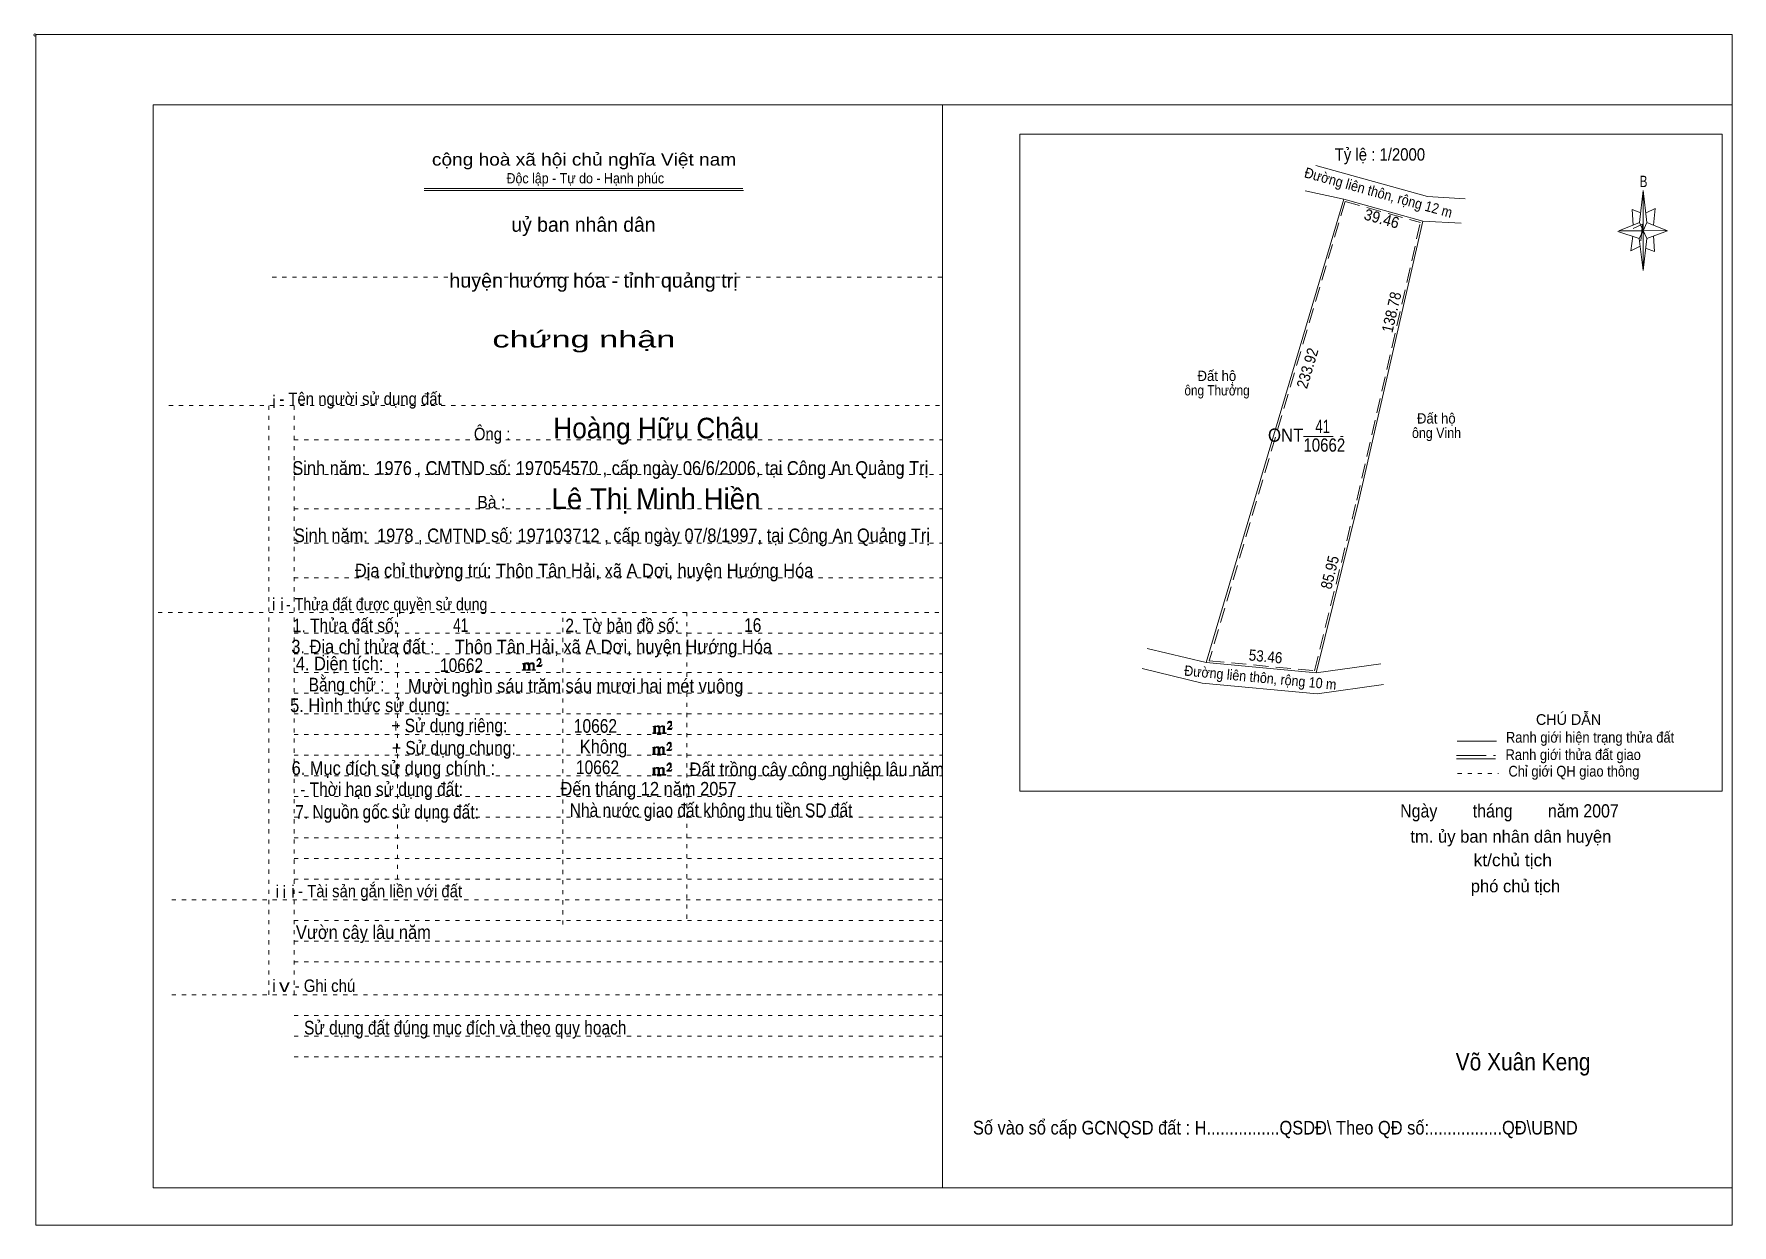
# Model space of a CAD drawing. Header units: centimetres. Extents: x -1.6 to 39.5, y -3.3 to 25.5.
import ezdxf
from ezdxf.enums import TextEntityAlignment as Align

# ---------------------------------------------------------------- set-up
doc = ezdxf.new("R2010")
doc.units = ezdxf.units.CM
doc.header["$LTSCALE"] = 0.12
for name, pattern in [('DOTTED', [1.5, 0.3, -1.2]), ('LONG_DASHED', [7.5, 6, -1.5]), ('MEDIUM_DASHED', [4.5, 3, -1.5])]:
    doc.linetypes.add(name, pattern=pattern)
for name, color, linetype, lineweight in [('1', 7, 'DOTTED', 13), ('10', 7, 'Continuous', 13), ('33', 7, 'LONG_DASHED', 13), ('4', 7, 'Continuous', 13), ('5', 7, 'Continuous', 13), ('50', 7, 'Continuous', 13)]:
    doc.layers.add(name, color=color, linetype=linetype, lineweight=lineweight)
doc.layers.add('30', color=7, linetype='Continuous')
doc.layers.add('6', color=7, linetype='Continuous')

msp = doc.modelspace()

# ---------------------------------------------------------------- hatches: boundary and pattern name
at = {"layer": '50'}
for points in [[(10.27, 10.13), (10.27, 10.12), (10.27, 10.11), (10.25, 10.11), (10.24, 10.11), (10.24, 10.1), (10.33, 10.1), (10.33, 10.11), (10.32, 10.11), (10.31, 10.11), (10.31, 10.12), (10.31, 10.13), (10.31, 10.24), (10.31, 10.25), (10.32, 10.26), (10.34, 10.26), (10.35, 10.26), (10.36, 10.26), (10.37, 10.25), (10.39, 10.22), (10.39, 10.13), (10.37, 10.12), (10.37, 10.11), (10.36, 10.11), (10.35, 10.11), (10.35, 10.1), (10.44, 10.1), (10.44, 10.11), (10.43, 10.11), (10.42, 10.11), (10.42, 10.12), (10.42, 10.13), (10.42, 10.24), (10.44, 10.26), (10.45, 10.26), (10.46, 10.26), (10.49, 10.26), (10.49, 10.25), (10.5, 10.24), (10.5, 10.22), (10.5, 10.13), (10.5, 10.12), (10.49, 10.11), (10.49, 10.11), (10.47, 10.11), (10.47, 10.1), (10.56, 10.1), (10.56, 10.11), (10.55, 10.11), (10.54, 10.11), (10.53, 10.12), (10.53, 10.13), (10.53, 10.2), (10.53, 10.25), (10.53, 10.26), (10.52, 10.27), (10.5, 10.28), (10.47, 10.28), (10.46, 10.28), (10.44, 10.27), (10.41, 10.25), (10.41, 10.26), (10.4, 10.28), (10.39, 10.28), (10.37, 10.28), (10.35, 10.28), (10.34, 10.28), (10.32, 10.26), (10.31, 10.26), (10.31, 10.25), (10.31, 10.25), (10.31, 10.26), (10.31, 10.28), (10.24, 10.26), (10.24, 10.26), (10.25, 10.26), (10.27, 10.25), (10.27, 10.24), (10.27, 10.23)], [(10.69, 10.19), (10.72, 10.24), (10.72, 10.24), (10.71, 10.22), (10.69, 10.22), (10.68, 10.22), (10.63, 10.22), (10.66, 10.26), (10.67, 10.27), (10.69, 10.28), (10.69, 10.3), (10.69, 10.32), (10.69, 10.34), (10.69, 10.35), (10.69, 10.37), (10.68, 10.38), (10.67, 10.38), (10.66, 10.39), (10.65, 10.39), (10.63, 10.38), (10.63, 10.38), (10.62, 10.37), (10.61, 10.35), (10.59, 10.33), (10.61, 10.33), (10.61, 10.35), (10.62, 10.35), (10.63, 10.36), (10.65, 10.36), (10.66, 10.36), (10.67, 10.35), (10.68, 10.35), (10.68, 10.32), (10.68, 10.3), (10.66, 10.28), (10.66, 10.26), (10.65, 10.25), (10.59, 10.2), (10.59, 10.19)], [(13.42, 8.61), (13.42, 8.6), (13.42, 8.59), (13.41, 8.59), (13.4, 8.59), (13.4, 8.57), (13.48, 8.57), (13.48, 8.59), (13.47, 8.59), (13.46, 8.59), (13.46, 8.6), (13.46, 8.61), (13.46, 8.72), (13.46, 8.73), (13.47, 8.74), (13.5, 8.74), (13.51, 8.74), (13.52, 8.74), (13.53, 8.73), (13.54, 8.69), (13.54, 8.61), (13.53, 8.6), (13.53, 8.59), (13.52, 8.59), (13.51, 8.59), (13.51, 8.57), (13.6, 8.57), (13.6, 8.59), (13.58, 8.59), (13.57, 8.59), (13.57, 8.6), (13.57, 8.61), (13.57, 8.72), (13.6, 8.74), (13.61, 8.74), (13.62, 8.74), (13.64, 8.74), (13.64, 8.73), (13.65, 8.72), (13.65, 8.69), (13.65, 8.61), (13.65, 8.6), (13.64, 8.59), (13.64, 8.59), (13.63, 8.59), (13.63, 8.57), (13.72, 8.57), (13.72, 8.59), (13.7, 8.59), (13.69, 8.59), (13.68, 8.6), (13.68, 8.61), (13.68, 8.68), (13.68, 8.73), (13.68, 8.74), (13.67, 8.75), (13.65, 8.76), (13.63, 8.76), (13.62, 8.76), (13.6, 8.75), (13.56, 8.73), (13.56, 8.74), (13.55, 8.76), (13.54, 8.76), (13.53, 8.76), (13.51, 8.76), (13.5, 8.76), (13.47, 8.74), (13.46, 8.74), (13.46, 8.73), (13.46, 8.73), (13.46, 8.74), (13.46, 8.76), (13.4, 8.74), (13.4, 8.74), (13.41, 8.74), (13.42, 8.73), (13.42, 8.72), (13.42, 8.71)], [(13.85, 8.67), (13.87, 8.72), (13.87, 8.72), (13.86, 8.69), (13.85, 8.69), (13.84, 8.69), (13.78, 8.69), (13.82, 8.74), (13.83, 8.75), (13.85, 8.76), (13.85, 8.78), (13.85, 8.79), (13.85, 8.82), (13.85, 8.83), (13.85, 8.85), (13.84, 8.86), (13.83, 8.86), (13.82, 8.87), (13.8, 8.87), (13.78, 8.86), (13.78, 8.86), (13.77, 8.85), (13.76, 8.83), (13.75, 8.81), (13.76, 8.81), (13.76, 8.83), (13.77, 8.83), (13.78, 8.84), (13.8, 8.84), (13.82, 8.84), (13.83, 8.83), (13.84, 8.83), (13.84, 8.79), (13.84, 8.78), (13.82, 8.76), (13.82, 8.74), (13.8, 8.73), (13.75, 8.68), (13.75, 8.67)], [(13.41, 8.09), (13.41, 8.08), (13.41, 8.07), (13.4, 8.07), (13.39, 8.07), (13.39, 8.06), (13.48, 8.06), (13.48, 8.07), (13.47, 8.07), (13.45, 8.07), (13.45, 8.08), (13.45, 8.09), (13.45, 8.2), (13.45, 8.21), (13.47, 8.23), (13.49, 8.23), (13.5, 8.23), (13.51, 8.23), (13.52, 8.21), (13.53, 8.18), (13.53, 8.09), (13.52, 8.08), (13.52, 8.07), (13.51, 8.07), (13.5, 8.07), (13.5, 8.06), (13.59, 8.06), (13.59, 8.07), (13.58, 8.07), (13.57, 8.07), (13.57, 8.08), (13.57, 8.09), (13.57, 8.2), (13.59, 8.23), (13.6, 8.23), (13.61, 8.23), (13.63, 8.23), (13.63, 8.21), (13.64, 8.2), (13.64, 8.18), (13.64, 8.09), (13.64, 8.08), (13.63, 8.07), (13.63, 8.07), (13.62, 8.07), (13.62, 8.06), (13.71, 8.06), (13.71, 8.07), (13.7, 8.07), (13.69, 8.07), (13.67, 8.08), (13.67, 8.09), (13.67, 8.17), (13.67, 8.21), (13.67, 8.23), (13.66, 8.24), (13.64, 8.25), (13.62, 8.25), (13.61, 8.25), (13.59, 8.24), (13.55, 8.21), (13.55, 8.23), (13.54, 8.25), (13.53, 8.25), (13.52, 8.25), (13.5, 8.25), (13.49, 8.25), (13.47, 8.23), (13.45, 8.23), (13.45, 8.21), (13.45, 8.21), (13.45, 8.23), (13.45, 8.25), (13.39, 8.23), (13.39, 8.23), (13.4, 8.23), (13.41, 8.21), (13.41, 8.2), (13.41, 8.19)], [(13.84, 8.16), (13.86, 8.2), (13.86, 8.2), (13.85, 8.18), (13.84, 8.18), (13.83, 8.18), (13.77, 8.18), (13.81, 8.23), (13.82, 8.24), (13.84, 8.25), (13.84, 8.27), (13.84, 8.28), (13.84, 8.3), (13.84, 8.31), (13.84, 8.34), (13.83, 8.35), (13.82, 8.35), (13.81, 8.36), (13.8, 8.36), (13.77, 8.35), (13.77, 8.35), (13.76, 8.34), (13.75, 8.31), (13.74, 8.29), (13.75, 8.29), (13.75, 8.31), (13.76, 8.31), (13.77, 8.33), (13.8, 8.33), (13.81, 8.33), (13.82, 8.31), (13.83, 8.31), (13.83, 8.28), (13.83, 8.27), (13.81, 8.25), (13.81, 8.23), (13.8, 8.21), (13.74, 8.17), (13.74, 8.16)], [(13.84, 7.66), (13.86, 7.71), (13.86, 7.71), (13.85, 7.68), (13.84, 7.68), (13.83, 7.68), (13.77, 7.68), (13.81, 7.73), (13.82, 7.74), (13.84, 7.75), (13.84, 7.77), (13.84, 7.78), (13.84, 7.81), (13.84, 7.82), (13.84, 7.84), (13.83, 7.85), (13.82, 7.85), (13.81, 7.86), (13.79, 7.86), (13.77, 7.85), (13.77, 7.85), (13.76, 7.84), (13.75, 7.82), (13.74, 7.8), (13.75, 7.8), (13.75, 7.82), (13.76, 7.82), (13.77, 7.83), (13.79, 7.83), (13.81, 7.83), (13.82, 7.82), (13.83, 7.82), (13.83, 7.78), (13.83, 7.77), (13.81, 7.75), (13.81, 7.73), (13.79, 7.72), (13.74, 7.67), (13.74, 7.66)], [(13.41, 7.6), (13.41, 7.59), (13.41, 7.58), (13.4, 7.58), (13.39, 7.58), (13.39, 7.56), (13.47, 7.56), (13.47, 7.58), (13.46, 7.58), (13.45, 7.58), (13.45, 7.59), (13.45, 7.6), (13.45, 7.71), (13.45, 7.72), (13.46, 7.73), (13.49, 7.73), (13.5, 7.73), (13.51, 7.73), (13.52, 7.72), (13.53, 7.68), (13.53, 7.6), (13.52, 7.59), (13.52, 7.58), (13.51, 7.58), (13.5, 7.58), (13.5, 7.56), (13.59, 7.56), (13.59, 7.58), (13.57, 7.58), (13.56, 7.58), (13.56, 7.59), (13.56, 7.6), (13.56, 7.71), (13.59, 7.73), (13.6, 7.73), (13.61, 7.73), (13.63, 7.73), (13.63, 7.72), (13.64, 7.71), (13.64, 7.68), (13.64, 7.6), (13.64, 7.59), (13.63, 7.58), (13.63, 7.58), (13.62, 7.58), (13.62, 7.56), (13.71, 7.56), (13.71, 7.58), (13.69, 7.58), (13.68, 7.58), (13.67, 7.59), (13.67, 7.6), (13.67, 7.67), (13.67, 7.72), (13.67, 7.73), (13.66, 7.74), (13.64, 7.75), (13.62, 7.75), (13.61, 7.75), (13.59, 7.74), (13.55, 7.72), (13.55, 7.73), (13.54, 7.75), (13.53, 7.75), (13.52, 7.75), (13.5, 7.75), (13.49, 7.75), (13.46, 7.73), (13.45, 7.73), (13.45, 7.72), (13.45, 7.72), (13.45, 7.73), (13.45, 7.75), (13.39, 7.73), (13.39, 7.73), (13.4, 7.73), (13.41, 7.72), (13.41, 7.71), (13.41, 7.7)]]:
    msp.add_hatch(color=256, dxfattribs=at).paths.add_polyline_path(points)

# ---------------------------------------------------------------- linework, layer by layer
at = {"layer": '1', "linetype": 'Continuous'}
for p, q in [((1.31, -2.42), (1.31, 23.78)), ((1.31, 23.78), (39.51, 23.78)), ((20.41, -2.42), (20.41, 23.78)), ((39.51, -2.42), (39.51, 23.78)), ((7.87, 21.76), (15.58, 21.76)), ((7.87, 21.71), (15.59, 21.71)), ((37.26, 20.55), (36.75, 20.72)), ((1.31, -2.42), (39.51, -2.42))]:
    msp.add_line(p, q, dxfattribs=at)
at = {"layer": '1'}
for p, q in [((4.19, 19.61), (20.41, 19.61)), ((1.69, 16.51), (20.41, 16.51)), ((4.11, 2.25), (4.11, 16.51)), ((4.72, 2.25), (4.72, 16.51)), ((4.72, 15.68), (20.41, 15.68)), ((4.72, 14.84), (20.41, 14.84)), ((4.72, 14.01), (20.41, 14.01)), ((4.72, 13.18), (20.41, 13.18)), ((4.72, 12.34), (20.41, 12.34)), ((1.43, 11.5), (20.41, 11.5)), ((7.22, 5.05), (7.22, 11.5)), ((11.22, 3.95), (11.22, 11.5)), ((14.22, 4.09), (14.22, 11.5)), ((4.72, 11), (20.41, 11)), ((4.72, 10.5), (20.41, 10.5)), ((4.72, 10.05), (20.41, 10.05)), ((4.72, 9.55), (20.41, 9.55)), ((4.72, 9.05), (20.41, 9.05)), ((4.72, 8.55), (20.41, 8.55)), ((4.72, 8.05), (20.41, 8.05)), ((4.72, 7.55), (20.41, 7.55)), ((4.72, 7.05), (20.41, 7.05)), ((4.72, 6.55), (20.41, 6.55)), ((4.72, 6.05), (20.41, 6.05)), ((4.72, 5.55), (20.41, 5.55)), ((4.72, 5.05), (20.41, 5.05)), ((1.76, 4.55), (20.41, 4.55)), ((4.72, 4.05), (20.41, 4.05)), ((4.72, 3.55), (20.41, 3.55)), ((4.72, 3.05), (20.41, 3.05)), ((1.76, 2.25), (20.41, 2.25)), ((4.72, 1.75), (20.41, 1.75)), ((4.72, 1.25), (20.41, 1.25)), ((4.72, 0.75), (20.41, 0.75))]:
    msp.add_line(p, q, dxfattribs=at)
at = {"layer": '1', "linetype": 'Continuous'}
msp.add_lwpolyline([(-1.53, -3.32), (39.51, -3.32), (39.51, 25.48), (-1.53, 25.48)], close=True, dxfattribs=at)
msp.add_lwpolyline([(37.27, 20.35), (37.06, 20.25), (37.11, 20.6)], dxfattribs=at)
at = {"layer": '10'}
for p, q in [((30.12, 21.5), (26.79, 10.29)), ((30.12, 21.5), (29.18, 21.7)), ((30.12, 21.5), (32.03, 20.97)), ((25.36, 10.63), (26.79, 10.29)), ((26.79, 10.29), (29.45, 10.04)), ((25.24, 10.14), (26.69, 9.79)), ((29.45, 10.04), (31.01, 10.26))]:
    msp.add_line(p, q, dxfattribs=at)
at = {"layer": '10', "linetype": 'MEDIUM_DASHED'}
for p, q in [((30.15, 21.44), (26.86, 10.33)), ((30.15, 21.44), (31.97, 20.93)), ((26.86, 10.33), (29.41, 10.09))]:
    msp.add_line(p, q, dxfattribs=at)
at = {"layer": '10'}
for points in [[(29.44, 22.31), (32.14, 21.56), (33.05, 21.51)], [(29.45, 10.04), (30.48, 14.21), (32.03, 20.97), (32.96, 20.92)], [(26.69, 9.79), (29.47, 9.53), (31.08, 9.76)]]:
    msp.add_lwpolyline(points, dxfattribs=at)
at = {"layer": '10', "linetype": 'MEDIUM_DASHED'}
msp.add_lwpolyline([(29.41, 10.09), (30.43, 14.22), (31.97, 20.93)], dxfattribs=at)
at = {"layer": '33'}
msp.add_line((29.14, 15.76), (30.1, 15.76), dxfattribs=at)
at = {"layer": '4'}
for p, q in [((32.86, 8.39), (33.81, 8.39)), ((32.84, 7.96), (33.79, 7.96))]:
    msp.add_line(p, q, dxfattribs=at)
at = {"layer": '4', "linetype": 'LONG_DASHED'}
msp.add_line((32.84, 8.04), (33.79, 8.04), dxfattribs=at)
at = {"layer": '4', "linetype": 'DOTTED'}
msp.add_line((32.87, 7.6), (33.86, 7.6), dxfattribs=at)
at = {"layer": '4'}
msp.add_lwpolyline([(22.28, 23.07), (39.27, 23.07), (39.27, 7.18), (22.28, 7.18)], close=True, dxfattribs=at)
msp.add_circle((-1.55, 25.47), 0.025, dxfattribs=at)
at = {"layer": '5'}
for p, q in [((37.27, 20.93), (37.36, 21.71)), ((37.45, 20.55), (37.36, 19.77)), ((37.45, 20.93), (37.95, 20.73)), ((37.61, 20.61), (37.63, 20.23)), ((37.63, 20.23), (37.42, 20.31))]:
    msp.add_line(p, q, dxfattribs=at)
for points in [[(37.36, 21.71), (37.45, 20.93), (37.36, 20.73)], [(37.36, 20.73), (36.77, 20.73), (37.27, 20.93), (37.45, 20.55), (37.95, 20.73), (37.36, 20.75)], [(37.36, 20.73), (37.36, 19.77), (37.26, 20.55)]]:
    msp.add_lwpolyline(points, close=True, dxfattribs=at)
for points in [[(37.3, 21.17), (37.09, 21.25), (37.12, 20.87)], [(37.43, 21.17), (37.65, 21.27), (37.61, 20.87)], [(37.36, 20.73), (37.27, 20.93), (36.77, 20.73)], [(37.12, 20.79), (37.34, 20.89), (37.3, 20.49)], [(37.36, 20.73), (37.45, 20.55), (37.95, 20.73)]]:
    msp.add_lwpolyline(points, dxfattribs=at)
at = {"layer": '50'}
for points in [[(10.27, 10.13), (10.27, 10.12), (10.27, 10.11), (10.25, 10.11), (10.24, 10.11), (10.24, 10.1), (10.33, 10.1), (10.33, 10.11), (10.32, 10.11), (10.31, 10.11), (10.31, 10.12), (10.31, 10.13), (10.31, 10.24), (10.31, 10.25), (10.32, 10.26), (10.34, 10.26), (10.35, 10.26), (10.36, 10.26), (10.37, 10.25), (10.39, 10.22), (10.39, 10.13), (10.37, 10.12), (10.37, 10.11), (10.36, 10.11), (10.35, 10.11), (10.35, 10.1), (10.44, 10.1), (10.44, 10.11), (10.43, 10.11), (10.42, 10.11), (10.42, 10.12), (10.42, 10.13), (10.42, 10.24), (10.44, 10.26), (10.45, 10.26), (10.46, 10.26), (10.49, 10.26), (10.49, 10.25), (10.5, 10.24), (10.5, 10.22), (10.5, 10.13), (10.5, 10.12), (10.49, 10.11), (10.49, 10.11), (10.47, 10.11), (10.47, 10.1), (10.56, 10.1), (10.56, 10.11), (10.55, 10.11), (10.54, 10.11), (10.53, 10.12), (10.53, 10.13), (10.53, 10.2), (10.53, 10.25), (10.53, 10.26), (10.52, 10.27), (10.5, 10.28), (10.47, 10.28), (10.46, 10.28), (10.44, 10.27), (10.41, 10.25), (10.41, 10.26), (10.4, 10.28), (10.39, 10.28), (10.37, 10.28), (10.35, 10.28), (10.34, 10.28), (10.32, 10.26), (10.31, 10.26), (10.31, 10.25), (10.31, 10.25), (10.31, 10.26), (10.31, 10.28), (10.24, 10.26), (10.24, 10.26), (10.25, 10.26), (10.27, 10.25), (10.27, 10.24), (10.27, 10.23)], [(10.69, 10.19), (10.72, 10.24), (10.72, 10.24), (10.71, 10.22), (10.69, 10.22), (10.68, 10.22), (10.63, 10.22), (10.66, 10.26), (10.67, 10.27), (10.69, 10.28), (10.69, 10.3), (10.69, 10.32), (10.69, 10.34), (10.69, 10.35), (10.69, 10.37), (10.68, 10.38), (10.67, 10.38), (10.66, 10.39), (10.65, 10.39), (10.63, 10.38), (10.63, 10.38), (10.62, 10.37), (10.61, 10.35), (10.59, 10.33), (10.61, 10.33), (10.61, 10.35), (10.62, 10.35), (10.63, 10.36), (10.65, 10.36), (10.66, 10.36), (10.67, 10.35), (10.68, 10.35), (10.68, 10.32), (10.68, 10.3), (10.66, 10.28), (10.66, 10.26), (10.65, 10.25), (10.59, 10.2), (10.59, 10.19)], [(13.42, 8.61), (13.42, 8.6), (13.42, 8.59), (13.41, 8.59), (13.4, 8.59), (13.4, 8.57), (13.48, 8.57), (13.48, 8.59), (13.47, 8.59), (13.46, 8.59), (13.46, 8.6), (13.46, 8.61), (13.46, 8.72), (13.46, 8.73), (13.47, 8.74), (13.5, 8.74), (13.51, 8.74), (13.52, 8.74), (13.53, 8.73), (13.54, 8.69), (13.54, 8.61), (13.53, 8.6), (13.53, 8.59), (13.52, 8.59), (13.51, 8.59), (13.51, 8.57), (13.6, 8.57), (13.6, 8.59), (13.58, 8.59), (13.57, 8.59), (13.57, 8.6), (13.57, 8.61), (13.57, 8.72), (13.6, 8.74), (13.61, 8.74), (13.62, 8.74), (13.64, 8.74), (13.64, 8.73), (13.65, 8.72), (13.65, 8.69), (13.65, 8.61), (13.65, 8.6), (13.64, 8.59), (13.64, 8.59), (13.63, 8.59), (13.63, 8.57), (13.72, 8.57), (13.72, 8.59), (13.7, 8.59), (13.69, 8.59), (13.68, 8.6), (13.68, 8.61), (13.68, 8.68), (13.68, 8.73), (13.68, 8.74), (13.67, 8.75), (13.65, 8.76), (13.63, 8.76), (13.62, 8.76), (13.6, 8.75), (13.56, 8.73), (13.56, 8.74), (13.55, 8.76), (13.54, 8.76), (13.53, 8.76), (13.51, 8.76), (13.5, 8.76), (13.47, 8.74), (13.46, 8.74), (13.46, 8.73), (13.46, 8.73), (13.46, 8.74), (13.46, 8.76), (13.4, 8.74), (13.4, 8.74), (13.41, 8.74), (13.42, 8.73), (13.42, 8.72), (13.42, 8.71)], [(13.85, 8.67), (13.87, 8.72), (13.87, 8.72), (13.86, 8.69), (13.85, 8.69), (13.84, 8.69), (13.78, 8.69), (13.82, 8.74), (13.83, 8.75), (13.85, 8.76), (13.85, 8.78), (13.85, 8.79), (13.85, 8.82), (13.85, 8.83), (13.85, 8.85), (13.84, 8.86), (13.83, 8.86), (13.82, 8.87), (13.8, 8.87), (13.78, 8.86), (13.78, 8.86), (13.77, 8.85), (13.76, 8.83), (13.75, 8.81), (13.76, 8.81), (13.76, 8.83), (13.77, 8.83), (13.78, 8.84), (13.8, 8.84), (13.82, 8.84), (13.83, 8.83), (13.84, 8.83), (13.84, 8.79), (13.84, 8.78), (13.82, 8.76), (13.82, 8.74), (13.8, 8.73), (13.75, 8.68), (13.75, 8.67)], [(13.41, 8.09), (13.41, 8.08), (13.41, 8.07), (13.4, 8.07), (13.39, 8.07), (13.39, 8.06), (13.48, 8.06), (13.48, 8.07), (13.47, 8.07), (13.45, 8.07), (13.45, 8.08), (13.45, 8.09), (13.45, 8.2), (13.45, 8.21), (13.47, 8.23), (13.49, 8.23), (13.5, 8.23), (13.51, 8.23), (13.52, 8.21), (13.53, 8.18), (13.53, 8.09), (13.52, 8.08), (13.52, 8.07), (13.51, 8.07), (13.5, 8.07), (13.5, 8.06), (13.59, 8.06), (13.59, 8.07), (13.58, 8.07), (13.57, 8.07), (13.57, 8.08), (13.57, 8.09), (13.57, 8.2), (13.59, 8.23), (13.6, 8.23), (13.61, 8.23), (13.63, 8.23), (13.63, 8.21), (13.64, 8.2), (13.64, 8.18), (13.64, 8.09), (13.64, 8.08), (13.63, 8.07), (13.63, 8.07), (13.62, 8.07), (13.62, 8.06), (13.71, 8.06), (13.71, 8.07), (13.7, 8.07), (13.69, 8.07), (13.67, 8.08), (13.67, 8.09), (13.67, 8.17), (13.67, 8.21), (13.67, 8.23), (13.66, 8.24), (13.64, 8.25), (13.62, 8.25), (13.61, 8.25), (13.59, 8.24), (13.55, 8.21), (13.55, 8.23), (13.54, 8.25), (13.53, 8.25), (13.52, 8.25), (13.5, 8.25), (13.49, 8.25), (13.47, 8.23), (13.45, 8.23), (13.45, 8.21), (13.45, 8.21), (13.45, 8.23), (13.45, 8.25), (13.39, 8.23), (13.39, 8.23), (13.4, 8.23), (13.41, 8.21), (13.41, 8.2), (13.41, 8.19)], [(13.84, 8.16), (13.86, 8.2), (13.86, 8.2), (13.85, 8.18), (13.84, 8.18), (13.83, 8.18), (13.77, 8.18), (13.81, 8.23), (13.82, 8.24), (13.84, 8.25), (13.84, 8.27), (13.84, 8.28), (13.84, 8.3), (13.84, 8.31), (13.84, 8.34), (13.83, 8.35), (13.82, 8.35), (13.81, 8.36), (13.8, 8.36), (13.77, 8.35), (13.77, 8.35), (13.76, 8.34), (13.75, 8.31), (13.74, 8.29), (13.75, 8.29), (13.75, 8.31), (13.76, 8.31), (13.77, 8.33), (13.8, 8.33), (13.81, 8.33), (13.82, 8.31), (13.83, 8.31), (13.83, 8.28), (13.83, 8.27), (13.81, 8.25), (13.81, 8.23), (13.8, 8.21), (13.74, 8.17), (13.74, 8.16)], [(13.84, 7.66), (13.86, 7.71), (13.86, 7.71), (13.85, 7.68), (13.84, 7.68), (13.83, 7.68), (13.77, 7.68), (13.81, 7.73), (13.82, 7.74), (13.84, 7.75), (13.84, 7.77), (13.84, 7.78), (13.84, 7.81), (13.84, 7.82), (13.84, 7.84), (13.83, 7.85), (13.82, 7.85), (13.81, 7.86), (13.79, 7.86), (13.77, 7.85), (13.77, 7.85), (13.76, 7.84), (13.75, 7.82), (13.74, 7.8), (13.75, 7.8), (13.75, 7.82), (13.76, 7.82), (13.77, 7.83), (13.79, 7.83), (13.81, 7.83), (13.82, 7.82), (13.83, 7.82), (13.83, 7.78), (13.83, 7.77), (13.81, 7.75), (13.81, 7.73), (13.79, 7.72), (13.74, 7.67), (13.74, 7.66)], [(13.41, 7.6), (13.41, 7.59), (13.41, 7.58), (13.4, 7.58), (13.39, 7.58), (13.39, 7.56), (13.47, 7.56), (13.47, 7.58), (13.46, 7.58), (13.45, 7.58), (13.45, 7.59), (13.45, 7.6), (13.45, 7.71), (13.45, 7.72), (13.46, 7.73), (13.49, 7.73), (13.5, 7.73), (13.51, 7.73), (13.52, 7.72), (13.53, 7.68), (13.53, 7.6), (13.52, 7.59), (13.52, 7.58), (13.51, 7.58), (13.5, 7.58), (13.5, 7.56), (13.59, 7.56), (13.59, 7.58), (13.57, 7.58), (13.56, 7.58), (13.56, 7.59), (13.56, 7.6), (13.56, 7.71), (13.59, 7.73), (13.6, 7.73), (13.61, 7.73), (13.63, 7.73), (13.63, 7.72), (13.64, 7.71), (13.64, 7.68), (13.64, 7.6), (13.64, 7.59), (13.63, 7.58), (13.63, 7.58), (13.62, 7.58), (13.62, 7.56), (13.71, 7.56), (13.71, 7.58), (13.69, 7.58), (13.68, 7.58), (13.67, 7.59), (13.67, 7.6), (13.67, 7.67), (13.67, 7.72), (13.67, 7.73), (13.66, 7.74), (13.64, 7.75), (13.62, 7.75), (13.61, 7.75), (13.59, 7.74), (13.55, 7.72), (13.55, 7.73), (13.54, 7.75), (13.53, 7.75), (13.52, 7.75), (13.5, 7.75), (13.49, 7.75), (13.46, 7.73), (13.45, 7.73), (13.45, 7.72), (13.45, 7.72), (13.45, 7.73), (13.45, 7.75), (13.39, 7.73), (13.39, 7.73), (13.4, 7.73), (13.41, 7.72), (13.41, 7.71), (13.41, 7.7)]]:
    msp.add_lwpolyline(points, close=True, dxfattribs=at)

# ---------------------------------------------------------------- texts
at = {"layer": '1'}
for s, height, width, p in [('cộng hoà xã hội chủ nghĩa Việt nam', 0.3, 1.15, (11.735, 22.31)), ('Độc lập - Tự do - Hạnh phúc', 0.25, 0.9, (11.765, 21.88)), ('chứng nhận', 0.4, 1.55, (11.73, 17.91)), ('- Tên người sử dụng đất', 0.3, 0.9, (6.325, 16.52)), ('- Thửa đất được quyền sử dụng', 0.3, 0.85, (6.96, 11.55)), ('- Tài sản gắn liền với đất ', 0.3, 0.9, (6.85, 4.61)), ('v', 0.3, 1.3, (4.485, 2.32)), ('- Ghi chú', 0.3, 0.9, (5.465, 2.32))]:
    msp.add_text(s, height=height, dxfattribs=dict(at, width=width)).set_placement(p, align=Align.CENTER)
for s, height, p in [('uỷ ban nhân dân', 0.35, (11.72, 20.71)), ('i', 0.3, (4.235, 16.45)), ('i', 0.3, (4.225, 11.55)), ('i', 0.3, (4.425, 11.55)), ('i', 0.3, (4.315, 4.6)), ('i', 0.3, (4.485, 4.59)), ('i', 0.3, (4.695, 4.6)), ('i', 0.3, (4.235, 2.32))]:
    msp.add_text(s, height=height, dxfattribs=at).set_placement(p, align=Align.CENTER)
at = {"layer": '10'}
for s, height, width, p in [('Tỷ lệ : 1/2000', 0.3, 0.9, (30.99, 22.43)), ('Đất hộ', 0.25, 0.95, (27.045, 17.1)), ('ông Thưởng', 0.25, 0.85, (27.05, 16.75)), ('Hoàng Hữu Châu', 0.5, 0.95, (13.48, 15.71)), ('Đất hộ', 0.25, 0.95, (32.355, 16.07)), ('ông Vinh', 0.25, 0.9, (32.36, 15.72)), ('Võ Xuân Keng', 0.42, 0.9, (34.455, 0.42))]:
    msp.add_text(s, height=height, dxfattribs=dict(at, width=width)).set_placement(p, align=Align.CENTER)
at = {"layer": '10', "width": 0.9}
for s, rotation, p in [('Đường liên thôn, rộng 12 m ', 344.491, (30.962, 21.527)), ('Đường liên thôn, rộng 10 m ', 354.657, (28.128, 9.797))]:
    msp.add_text(s, height=0.25, rotation=rotation, dxfattribs=at).set_placement(p, align=Align.CENTER)
at = {"layer": '10'}
msp.add_text('Lê Thị Minh Hiền', height=0.5, dxfattribs=at).set_placement((13.475, 14), align=Align.CENTER)
at = {"layer": '30'}
for s, rotation, width, p in [('39.46', 344.551, 0.95, (30.999, 20.897)), ('138.78', 77.122, 0.9, (31.403, 18.735)), ('233.92', 73.445, 0.9, (29.366, 17.372)), ('85.95', 76.18, 0.9, (29.91, 12.438)), ('53.46', 354.59, 0.9, (28.212, 10.302))]:
    msp.add_text(s, height=0.27, rotation=rotation, dxfattribs=dict(at, width=width)).set_placement(p, align=Align.CENTER)
at = {"layer": '33'}
for s, width, p in [('41', 0.75, (29.605, 15.84)), ('10662', 0.85, (29.645, 15.39))]:
    msp.add_text(s, height=0.32, dxfattribs=dict(at, width=width)).set_placement(p, align=Align.CENTER)
at = {"layer": '33', "width": 0.95}
msp.add_text('ONT', height=0.32, dxfattribs=at).set_placement((29.14, 15.63), align=Align.RIGHT)
at = {"layer": '4'}
msp.add_text('CHÚ DẪN', height=0.2591, dxfattribs=at).set_placement((35.555, 8.78), align=Align.CENTER)
at = {"layer": '4', "width": 0.9}
for s, p in [('Ranh giới hiện trạng thửa đất', (36.075, 8.35)), ('Ranh giới thửa đất giao ', (35.71, 7.93)), ('Chỉ giới QH giao thông', (35.685, 7.53))]:
    msp.add_text(s, height=0.2591, dxfattribs=at).set_placement(p, align=Align.CENTER)
at = {"layer": '5', "width": 0.75}
msp.add_text('B', height=0.276, dxfattribs=at).set_placement((37.37, 21.79), align=Align.CENTER)
at = {"layer": '50'}
for s, height, width, p in [('  huyện hướng hóa - tỉnh quảng trị', 0.34, 1.05, (11.83, 19.36)), ('Ông :', 0.3, 0.9, (9.51, 15.67)), ('Sinh năm:  1976 , CMTND số: 197054570 , cấp ngày 06/6/2006, tại Công An Quảng Trị', 0.33, 0.9, (12.37, 14.83)), ('Bà :', 0.3, 0.95, (9.49, 14.02)), ('Sinh năm:  1978 , CMTND số: 197103712 , cấp ngày 07/8/1997, tại Công An Quảng Trị', 0.33, 0.9, (12.41, 13.2)), ('Địa chỉ thường trú: Thôn Tân Hải, xã A Dơi, huyện Hướng Hóa', 0.33, 0.9, (11.735, 12.35)), ('1. Thửa đất số:  ', 0.33, 0.85, (6.065, 11.02)), ('41', 0.33, 0.75, (8.75, 11.03)), ('2. Tờ bản đồ số:  ', 0.33, 0.85, (12.76, 11.02)), ('3. Địa chỉ thửa đất : ', 0.33, 0.9, (6.44, 10.51)), ('Thôn Tân Hải, xã A Dơi, huyện Hướng Hóa', 0.33, 0.9, (12.445, 10.51)), ('4. Diện tích: ', 0.33, 0.9, (5.875, 10.1)), ('10662', 0.33, 0.85, (8.77, 10.06)), ('Bằng chữ :', 0.33, 0.85, (5.99, 9.59)), ('Mười nghìn sáu trăm sáu mươi hai mét vuông', 0.33, 0.9, (11.53, 9.56)), ('5. Hình thức sử dụng:', 0.33, 0.9, (6.555, 9.09)), ('+ Sử dụng riêng:', 0.33, 0.85, (8.475, 8.6)), ('10662', 0.33, 0.85, (12.01, 8.59)), ('+ Sử dụng chung:', 0.33, 0.85, (8.585, 8.06)), ('Không', 0.33, 0.9, (12.205, 8.09)), ('6. Mục đích sử dụng chính :', 0.33, 0.9, (7.12, 7.57)), ('10662', 0.33, 0.85, (12.06, 7.59)), ('Đất trồng cây công nghiệp lâu năm', 0.33, 0.9, (17.365, 7.54)), ('- Thời hạn sử dụng đất:', 0.33, 0.85, (6.835, 7.06)), ('Đến tháng 12 năm 2057', 0.33, 0.9, (13.295, 7.07)), ('7. Nguồn gốc sử dụng đất:', 0.33, 0.85, (6.97, 6.51)), ('Nhà nước giao đất không thu tiền SD đất ', 0.33, 0.85, (14.86, 6.55)), ('Ngày        tháng        năm 2007', 0.32, 0.9, (34.125, 6.54)), ('kt/chủ tịch', 0.3, 1.05, (34.205, 5.36)), ('Vườn cây lâu năm', 0.33, 0.9, (6.395, 3.6)), ('Sử dụng đất đúng mục đích và theo quy hoạch', 0.33, 0.85, (8.86, 1.29)), ('Số vào sổ cấp GCNQSD đất : H................QSDĐ\\ Theo QĐ số:................QĐ\\UBND', 0.33, 0.9, (28.46, -1.13))]:
    msp.add_text(s, height=height, dxfattribs=dict(at, width=width)).set_placement(p, align=Align.CENTER)
for s, p in [('tm. ủy ban nhân dân huyện ', (34.215, 5.93)), ('phó chủ tịch', (34.27, 4.73))]:
    msp.add_text(s, height=0.3, dxfattribs=at).set_placement(p, align=Align.CENTER)
at = {"layer": '6', "width": 0.85}
msp.add_text('16', height=0.33, dxfattribs=at).set_placement((15.815, 11.03), align=Align.CENTER)

doc.saveas('drawing.dxf')
